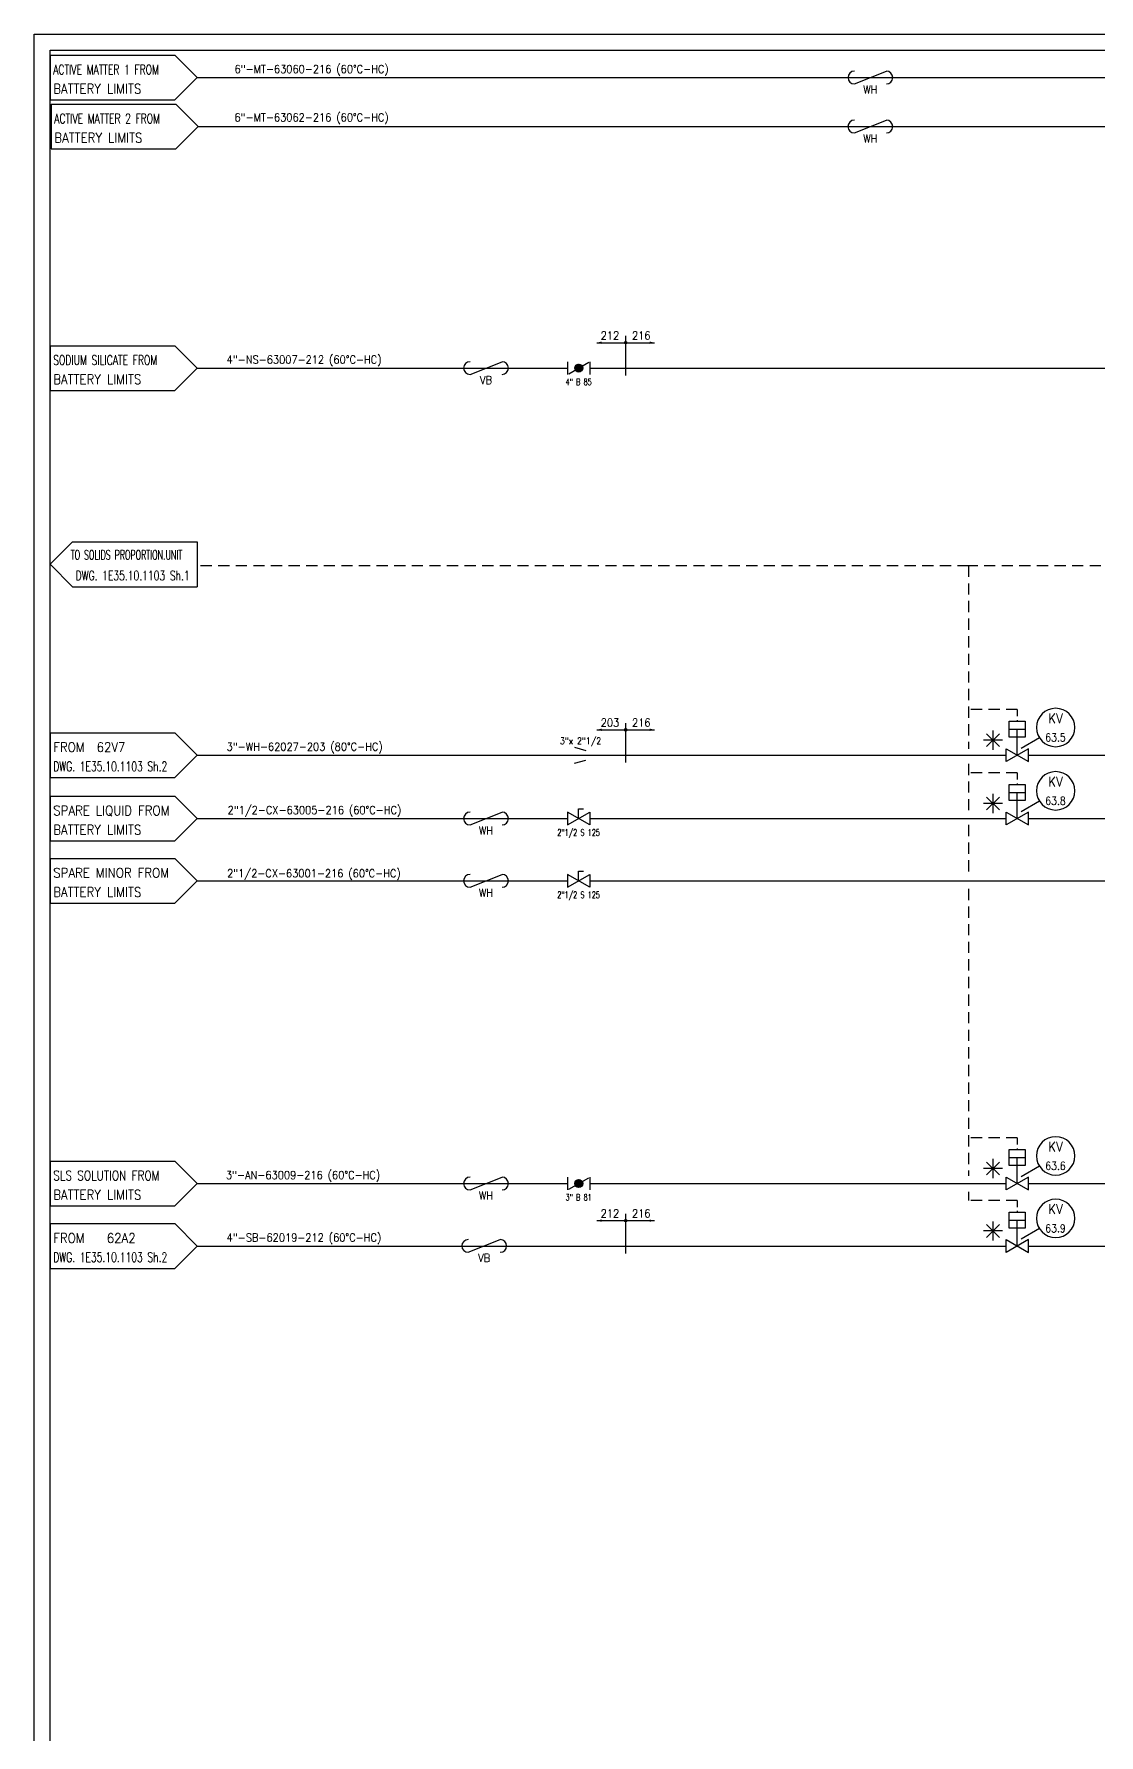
# Model space of a CAD drawing. Extents: x 0 to 119, y 0 to 84.
# Drawn here: x 0 to 33.3, y 30.9 to 84.1 of the extents above; entities that cross this region are included whole.
import ezdxf
from ezdxf.enums import TextEntityAlignment as Align

# ---------------------------------------------------------------- set-up
doc = ezdxf.new("R2010")
doc.units = 0
doc.header["$LTSCALE"] = 0.5
doc.header["$MEASUREMENT"] = 0
doc.linetypes.add('TRATT2', pattern=[1.1, 0.7, -0.4])
doc.layers.get('0').update_dxf_attribs({"linetype": 'CONTINUOUS'})
for name, color, linetype in [('PI', 7, 'CONTINUOUS'), ('RED', 1, 'CONTINUOUS'), ('S', 7, 'CONTINUOUS'), ('TRATT2', 5, 'TRATT2')]:
    doc.layers.add(name, color=color, linetype=linetype)
doc.styles.add('S', font='ITALIC', dxfattribs={"height": 6})
doc.styles.add('S2', font='SIMPLEX', dxfattribs={"height": 0.2})
doc.styles.add('S25', font='SIMPLEX', dxfattribs={"width": 0.9, "height": 0.25})
doc.styles.add('S25S', font='SIMPLEX', dxfattribs={"width": 0.7, "height": 0.25})
doc.styles.add('S3', font='SIMPLEX', dxfattribs={"width": 0.9, "height": 0.3})
doc.styles.add('S35S', font='SIMPLEX', dxfattribs={"width": 0.5, "height": 0.35})
doc.styles.add('S3S', font='SIMPLEX', dxfattribs={"width": 0.7, "height": 0.3})
doc.styles.add('S3SS', font='SIMPLEX.shx', dxfattribs={"width": 0.6, "height": 0.3})

# ---------------------------------------------------------------- blocks, each defined once
blk = doc.blocks.new('LOSAND')
for p, q in [((-4.6, 0.7), (-0.7, 0.7)), ((-4.6, 0.7), (-4.6, -0.7)), ((-0.7, 0.7), (0, 0)), ((0, 0), (-0.7, -0.7)), ((-4.6, -0.7), (-0.7, -0.7))]:
    blk.add_line(p, q)
at = {"layer": 'S'}
for tag, p, height, style, width in [('3', (-4.5, 0.1), 0.35, 'S35S', 0.5), ('1', (-4.5, 0.1), 0.3, 'S3', 0.9), ('4', (-4.5, -0.5), 0.35, 'S35S', 0.5), ('2', (-4.5, -0.5), 0.3, 'S3', 0.9)]:
    blk.add_attdef(tag, p, '', height=height, dxfattribs=dict(at, style=style, width=width))
blk = doc.blocks.new('TRACCNEW')
at = {"layer": 'S'}
blk.add_line((0.2, -0.2), (1.2, 0.2), dxfattribs=at)
for centre, start, end in [((0.2, 0), 90, 270), ((1.2, 0), 270, 90)]:
    blk.add_arc(centre, 0.2, start, end, dxfattribs=at)
at = {"layer": 'S', "style": 'S25', "width": 0.9}
for tag, p in [('1', (0.7, 0.3)), ('2', (0.7, -0.5))]:
    blk.add_attdef(tag, text='', height=0.25, dxfattribs=at).set_placement(p, align=Align.CENTER)
blk = doc.blocks.new('LINEA', base_point=(21, 32))
at = {"layer": 'S', "style": 'S25', "width": 0.9}
blk.add_attdef('LINE', (21, 32.14), '', height=0.25, dxfattribs=at)
blk = doc.blocks.new('LOSANS')
for p, q in [((0.7, 0.7), (0, 0)), ((0.7, 0.7), (4.6, 0.7)), ((4.6, 0.7), (4.6, -0.7)), ((0, 0), (0.7, -0.7)), ((0.7, -0.7), (4.6, -0.7))]:
    blk.add_line(p, q)
at = {"layer": 'S'}
for tag, p, height, style, width in [('3', (0.8, 0.1), 0.35, 'S35S', 0.5), ('1', (0.8, 0.1), 0.3, 'S3', 0.9), ('4', (0.8, -0.5), 0.35, 'S35S', 0.5), ('2', (0.8, -0.5), 0.3, 'S3', 0.9)]:
    blk.add_attdef(tag, p, '', height=height, dxfattribs=dict(at, style=style, width=width))
blk = doc.blocks.new('ASTER')
at = {"layer": 'RED'}
for p, q in [((-0.3, 0), (0.3, 0)), ((-0.2, 0.2), (0.2, -0.2)), ((0.2, 0.2), (-0.2, -0.2)), ((0, -0.3), (0, 0.3))]:
    blk.add_line(p, q, dxfattribs=at)
blk = doc.blocks.new('K', base_point=(6, 22))
for p, q in [((6, 22.2), (6, 21.8)), ((6, 21.8), (6.7, 22.2)), ((6.7, 21.8), (6, 22.2)), ((6.7, 22.2), (6.7, 21.8))]:
    blk.add_line(p, q)
at = {"layer": 'PI', "style": 'S25S', "width": 0.7}
blk.add_attdef('K', text='', height=0.25, dxfattribs=at).set_placement((6.35, 22.3), align=Align.CENTER)
blk = doc.blocks.new('LOCALE')
blk.add_circle((0, 0), 0.6)
at = {"width": 0.9}
for tag, height, style, p in [('SIGLA', 0.3, 'S3', (0.005, 0.139)), ('NUMERO', 0.25, 'S25', (0.005, -0.436))]:
    blk.add_attdef(tag, text='', height=height, dxfattribs=dict(at, style=style)).set_placement(p, align=Align.CENTER)
blk = doc.blocks.new('PRESA', base_point=(70, 41))
at = {"layer": 'S'}
for p, q in [((69.75, 41), (69.75, 41.5)), ((69.75, 41.5), (70.25, 41.5)), ((70.25, 41.5), (70.25, 41)), ((70.25, 41), (69.75, 41))]:
    blk.add_line(p, q, dxfattribs=at)
at = {"layer": 'S', "style": 'S', "width": 1.2}
blk.add_attdef('1', text='', height=0.3, dxfattribs=at).set_placement((70, 41.1), align=Align.CENTER)
blk = doc.blocks.new('*X12')
for p, q in [((12.778, 29.501), (12.903, 29.626)), ((12.782, 29.47), (12.934, 29.622)), ((12.786, 29.544), (12.86, 29.618)), ((12.792, 29.444), (12.96, 29.612)), ((12.806, 29.423), (12.981, 29.598)), ((12.823, 29.405), (12.999, 29.581)), ((12.844, 29.391), (13.013, 29.56)), ((12.87, 29.38), (13.023, 29.534)), ((12.9, 29.376), (13.028, 29.504)), ((12.942, 29.382), (13.022, 29.462))]:
    blk.add_line(p, q)
blk = doc.blocks.new('B', base_point=(12.55, 29.5))
for p, q in [((12.55, 29.7), (12.55, 29.3)), ((12.591, 29.322), (13.215, 29.68)), ((13.25, 29.7), (13.25, 29.3))]:
    blk.add_line(p, q)
blk.add_circle((12.903, 29.501), 0.125)
blk.add_blockref('*X12', (0, 0))
at = {"layer": 'S', "style": 'S2', "width": 0.7}
blk.add_attdef('B', text='', height=0.2, dxfattribs=at).set_placement((12.9, 29.807), align=Align.CENTER)
blk = doc.blocks.new('S', base_point=(68, 41))
at = {"layer": 'S'}
for p, q in [((68, 41.2), (68, 40.8)), ((68.7, 40.8), (68, 41.2)), ((68, 40.8), (68.7, 41.2)), ((68.35, 41.3), (68.5, 41.3)), ((68.35, 41), (68.35, 41.3)), ((68.7, 41.2), (68.7, 40.8))]:
    blk.add_line(p, q, dxfattribs=at)
at = {"layer": 'S', "style": 'S2', "width": 0.7}
for p in [(68.35, 41.4), (68.35, 40.5)]:
    blk.add_attdef('S', text='', height=0.2, dxfattribs=at).set_placement(p, align=Align.CENTER)
blk = doc.blocks.new('RID')
at = {"layer": 'S'}
for p, q in [((-0.364, 0.248), (-0.014, 0.148)), ((-0.364, -0.252), (-0.014, -0.152))]:
    blk.add_line(p, q, dxfattribs=at)
at = {"layer": 'S', "style": 'S2', "width": 0.9}
for p in [(-0.178, 0.398), (-0.178, -0.602)]:
    blk.add_attdef('RID', text='', height=0.2, dxfattribs=at).set_placement(p, align=Align.CENTER)
blk = doc.blocks.new('FRECC1', base_point=(19.1, 50.4))
blk.add_solid([(19.1, 50.4), (19.4, 50.475), (19.4, 50.325)])
blk = doc.blocks.new('CAMBCLAS', base_point=(70.2, 40.9))
at = {"layer": 'S'}
for p, q in [((69.3, 41), (71.1, 41)), ((70.2, 41), (70.2, 40.9))]:
    blk.add_line(p, q, dxfattribs=at)
blk.add_circle((70.2, 41), 0.0397, dxfattribs=at)
at = {"layer": 'S', "yscale": 0.5, "zscale": 0.5}
for p, xscale in [((69.3, 41), 0.5), ((71.1, 41), -0.5)]:
    blk.add_blockref('FRECC1', p, dxfattribs=dict(at, xscale=xscale))
at = {"layer": 'S', "style": 'S25', "width": 0.9}
blk.add_attdef('1', text='', height=0.25, dxfattribs=at).set_placement((70, 41.1), align=Align.RIGHT)
blk.add_attdef('2', (70.4, 41.1), '', height=0.25, dxfattribs=at)

msp = doc.modelspace()

# ---------------------------------------------------------------- linework, layer by layer
for p, q in [((0, 0), (0, 84.1)), ((0, 84.1), (118.9, 84.1)), ((18.487, 74.665), (18.487, 73.431)), ((18.487, 62.568), (18.487, 61.335)), ((30.475, 62.378), (30.975, 62.378)), ((30.725, 61.565), (30.725, 62.378)), ((31.417, 62.108), (30.85, 61.777)), ((5.1, 61.565), (30.375, 61.565)), ((31.075, 61.565), (52.389, 61.565)), ((30.475, 60.398), (30.975, 60.398)), ((30.725, 59.585), (30.725, 60.398)), ((31.417, 60.128), (30.85, 59.798)), ((30.475, 48.992), (30.975, 48.992)), ((30.725, 48.179), (30.725, 48.992)), ((31.417, 48.722), (30.85, 48.391)), ((18.487, 47.23), (18.487, 45.996)), ((30.475, 47.039), (30.975, 47.039)), ((30.725, 46.226), (30.725, 47.039)), ((31.417, 46.769), (30.85, 46.438))]:
    msp.add_line(p, q)
at = {"layer": 'RED'}
for p, q in [((0.5, 0.5), (0.5, 83.6)), ((0.5, 83.6), (118.4, 83.6)), ((5.1, 82.74), (54.873, 82.74)), ((5.134, 81.209), (47.002, 81.209)), ((5.1, 73.661), (16.668, 73.661)), ((17.368, 73.661), (42.748, 73.661)), ((5.1, 59.585), (16.668, 59.585)), ((17.368, 59.585), (30.375, 59.585)), ((31.075, 59.585), (51.389, 59.585)), ((5.1, 57.638), (16.668, 57.638)), ((17.368, 57.638), (42.748, 57.638)), ((5.1, 48.179), (16.668, 48.179)), ((17.368, 48.179), (30.375, 48.179)), ((31.075, 48.179), (41.26, 48.179)), ((5.1, 46.226), (30.375, 46.226)), ((31.075, 46.226), (39.749, 46.226))]:
    msp.add_line(p, q, dxfattribs=at)
at = {"layer": 'TRATT2'}
for p, q in [((29.204, 67.483), (5.1, 67.483)), ((37.189, 67.483), (29.204, 67.483)), ((29.204, 67.483), (29.204, 61.765)), ((30.725, 62.992), (29.204, 62.992)), ((29.204, 61.294), (29.204, 59.785)), ((30.725, 61.012), (29.204, 61.012)), ((29.204, 59.385), (29.204, 57.877)), ((29.204, 57.386), (29.204, 48.423)), ((30.725, 49.606), (29.204, 49.606)), ((29.204, 47.916), (29.204, 47.653)), ((30.725, 47.653), (29.204, 47.653))]:
    msp.add_line(p, q, dxfattribs=at)
at = {"layer": 'TRATT2', "ltscale": 0.6}
for p, q in [((30.725, 62.992), (30.725, 62.628)), ((30.725, 61.012), (30.725, 60.648)), ((30.725, 49.606), (30.725, 49.242)), ((30.725, 47.653), (30.725, 47.289))]:
    msp.add_line(p, q, dxfattribs=at)

# ---------------------------------------------------------------- block references
ref = msp.add_blockref('LOSAND', (5.1, 82.74))
ref.add_attrib('1', 'ACTIVE MATTER 1 FROM', (0.6, 82.84), dxfattribs={"layer": 'S', "height": 0.3, "style": 'S3S', "width": 0.7})
ref.add_attrib('2', 'BATTERY LIMITS', (0.6, 82.24), dxfattribs={"layer": 'S', "height": 0.3, "style": 'S3', "width": 0.9})
for name, p, values in [('LINEA', (6.264, 82.74), {'LINE': '6"-MT-63060-216 (60°C-HC)'}), ('TRACCNEW', (25.436, 82.74), {'2': 'WH'}), ('LINEA', (6.263, 81.229), {'LINE': '6"-MT-63062-216 (60°C-HC)'}), ('TRACCNEW', (25.435, 81.209), {'2': 'WH'}), ('CAMBCLAS', (18.487, 74.354), {'1': '212', '2': '216'}), ('LINEA', (6.019, 73.661), {'LINE': '4"-NS-63007-212 (60°C-HC)'}), ('TRACCNEW', (13.424, 73.661), {'2': 'VB'}), ('CAMBCLAS', (18.487, 62.258), {'1': '203', '2': '216'}), ('LINEA', (6.019, 61.565), {'LINE': '3"-WH-62027-203 (80°C-HC)'}), ('LOSAND', (5.1, 59.585), {'1': 'SPARE LIQUID FROM', '2': 'BATTERY LIMITS'}), ('LINEA', (6.05, 59.585), {'LINE': '2"1/2-CX-63005-216 (60°C-HC)'}), ('TRACCNEW', (13.424, 59.585), {'2': 'WH'}), ('LOSAND', (5.1, 57.638), {'1': 'SPARE MINOR FROM', '2': 'BATTERY LIMITS'}), ('LINEA', (6.033, 57.609), {'LINE': '2"1/2-CX-63001-216 (60°C-HC)'}), ('TRACCNEW', (13.424, 57.638), {'2': 'WH'}), ('LINEA', (5.996, 48.179), {'LINE': '3"-AN-63009-216 (60°C-HC)'}), ('TRACCNEW', (13.424, 48.179), {'2': 'WH'}), ('CAMBCLAS', (18.487, 46.919), {'1': '212', '2': '216'}), ('LINEA', (6.019, 46.226), {'LINE': '4"-SB-62019-212 (60°C-HC)'}), ('TRACCNEW', (13.368, 46.23), {'2': 'VB'})]:
    msp.add_blockref(name, p).add_auto_attribs(values)
ref = msp.add_blockref('LOSAND', (5.134, 81.209))
ref.add_attrib('1', 'ACTIVE MATTER 2 FROM', (0.634, 81.309), dxfattribs={"layer": 'S', "height": 0.3, "style": 'S3S', "width": 0.7})
ref.add_attrib('2', 'BATTERY LIMITS', (0.634, 80.709), dxfattribs={"layer": 'S', "height": 0.3, "style": 'S3', "width": 0.9})
ref = msp.add_blockref('LOSAND', (5.1, 73.661))
ref.add_attrib('1', 'SODIUM SILICATE FROM', (0.6, 73.761), dxfattribs={"layer": 'S', "height": 0.3, "style": 'S3S', "width": 0.7})
ref.add_attrib('2', 'BATTERY LIMITS', (0.6, 73.161), dxfattribs={"layer": 'S', "height": 0.3, "style": 'S3', "width": 0.9})
ref = msp.add_blockref('B', (16.668, 73.661))
ref.add_attrib('B', '4" B 85', dxfattribs={"layer": 'S', "height": 0.2, "style": 'S2', "width": 0.7}).set_placement((17.018, 73.13), align=Align.CENTER)
ref = msp.add_blockref('LOSANS', (0.5, 67.529))
ref.add_attrib('1', 'TO SOLIDS PROPORTION.UNIT', (1.146, 67.675), dxfattribs={"layer": 'S', "height": 0.3, "style": 'S3SS', "width": 0.6})
ref.add_attrib('2', 'DWG. 1E35.10.1103 Sh.1', (1.3, 67.029), dxfattribs={"layer": 'S', "height": 0.3, "style": 'S3S', "width": 0.7})
ref = msp.add_blockref('LOCALE', (31.924, 62.429), dxfattribs=dict(xscale=-1))
ref.add_attrib('SIGLA', 'KV', dxfattribs={"height": 0.3, "style": 'S3', "width": 0.9}).set_placement((31.919, 62.569), align=Align.CENTER)
ref.add_attrib('NUMERO', '63.5', dxfattribs={"height": 0.25, "style": 'S25S', "width": 0.85}).set_placement((31.919, 61.993), align=Align.CENTER)
ref = msp.add_blockref('LOSAND', (5.1, 61.565))
ref.add_attrib('1', 'FROM  62V7', (0.6, 61.665), dxfattribs={"layer": 'S', "height": 0.3, "style": 'S3', "width": 0.9})
ref.add_attrib('2', 'DWG. 1E35.10.1103 Sh.2', (0.6, 61.065), dxfattribs={"layer": 'S', "height": 0.3, "style": 'S3S', "width": 0.7})
at = {"rotation": 90}
for p in [(29.968, 62.035), (29.968, 60.056), (29.968, 48.649), (29.968, 46.697)]:
    msp.add_blockref('ASTER', p, dxfattribs=at)
for p in [(30.725, 62.128), (30.725, 60.148), (30.725, 48.742), (30.725, 46.789)]:
    msp.add_blockref('PRESA', p)
ref = msp.add_blockref('RID', (17.258, 61.565))
ref.add_attrib('RID', '3"x 2"1/2', dxfattribs={"layer": 'S', "height": 0.2, "style": 'S2', "width": 0.9}).set_placement((17.08, 61.914), align=Align.CENTER)
at = {"xscale": -1, "rotation": 180}
for p in [(30.375, 61.565), (30.375, 59.585), (30.375, 48.179), (30.375, 46.226)]:
    msp.add_blockref('K', p, dxfattribs=at)
ref = msp.add_blockref('LOCALE', (31.924, 60.45), dxfattribs=dict(xscale=-1))
ref.add_attrib('SIGLA', 'KV', dxfattribs={"height": 0.3, "style": 'S3', "width": 0.9}).set_placement((31.919, 60.589), align=Align.CENTER)
ref.add_attrib('NUMERO', '63.8', dxfattribs={"height": 0.25, "style": 'S25S', "width": 0.85}).set_placement((31.919, 60.014), align=Align.CENTER)
ref = msp.add_blockref('S', (16.668, 59.585))
ref.add_attrib('S', '2"1/2 S 125', dxfattribs={"layer": 'S', "height": 0.2, "style": 'S2', "width": 0.7}).set_placement((17.018, 59.048), align=Align.CENTER)
ref = msp.add_blockref('S', (16.668, 57.638))
ref.add_attrib('S', '2"1/2 S 125', dxfattribs={"layer": 'S', "height": 0.2, "style": 'S2', "width": 0.7}).set_placement((17.018, 57.101), align=Align.CENTER)
ref = msp.add_blockref('LOCALE', (31.924, 49.043), dxfattribs=dict(xscale=-1))
ref.add_attrib('SIGLA', 'KV', dxfattribs={"height": 0.3, "style": 'S3', "width": 0.9}).set_placement((31.919, 49.183), align=Align.CENTER)
ref.add_attrib('NUMERO', '63.6', dxfattribs={"height": 0.25, "style": 'S25S', "width": 0.85}).set_placement((31.919, 48.607), align=Align.CENTER)
ref = msp.add_blockref('LOSAND', (5.1, 48.179))
ref.add_attrib('1', 'SLS SOLUTION FROM', (0.6, 48.279), dxfattribs={"layer": 'S', "height": 0.3, "style": 'S3', "width": 0.8})
ref.add_attrib('2', 'BATTERY LIMITS', (0.6, 47.679), dxfattribs={"layer": 'S', "height": 0.3, "style": 'S3', "width": 0.9})
ref = msp.add_blockref('B', (16.668, 48.179))
ref.add_attrib('B', '3" B 81', dxfattribs={"layer": 'S', "height": 0.2, "style": 'S2', "width": 0.7}).set_placement((17.018, 47.648), align=Align.CENTER)
ref = msp.add_blockref('LOCALE', (31.924, 47.091), dxfattribs=dict(xscale=-1))
ref.add_attrib('SIGLA', 'KV', dxfattribs={"height": 0.3, "style": 'S3', "width": 0.9}).set_placement((31.919, 47.23), align=Align.CENTER)
ref.add_attrib('NUMERO', '63.9', dxfattribs={"height": 0.25, "style": 'S25S', "width": 0.85}).set_placement((31.919, 46.654), align=Align.CENTER)
ref = msp.add_blockref('LOSAND', (5.1, 46.226))
ref.add_attrib('1', 'FROM   62A2', (0.6, 46.326), dxfattribs={"layer": 'S', "height": 0.3, "style": 'S3', "width": 0.9})
ref.add_attrib('2', 'DWG. 1E35.10.1103 Sh.2', (0.6, 45.726), dxfattribs={"layer": 'S', "height": 0.3, "style": 'S3S', "width": 0.7})

doc.saveas('drawing.dxf')
